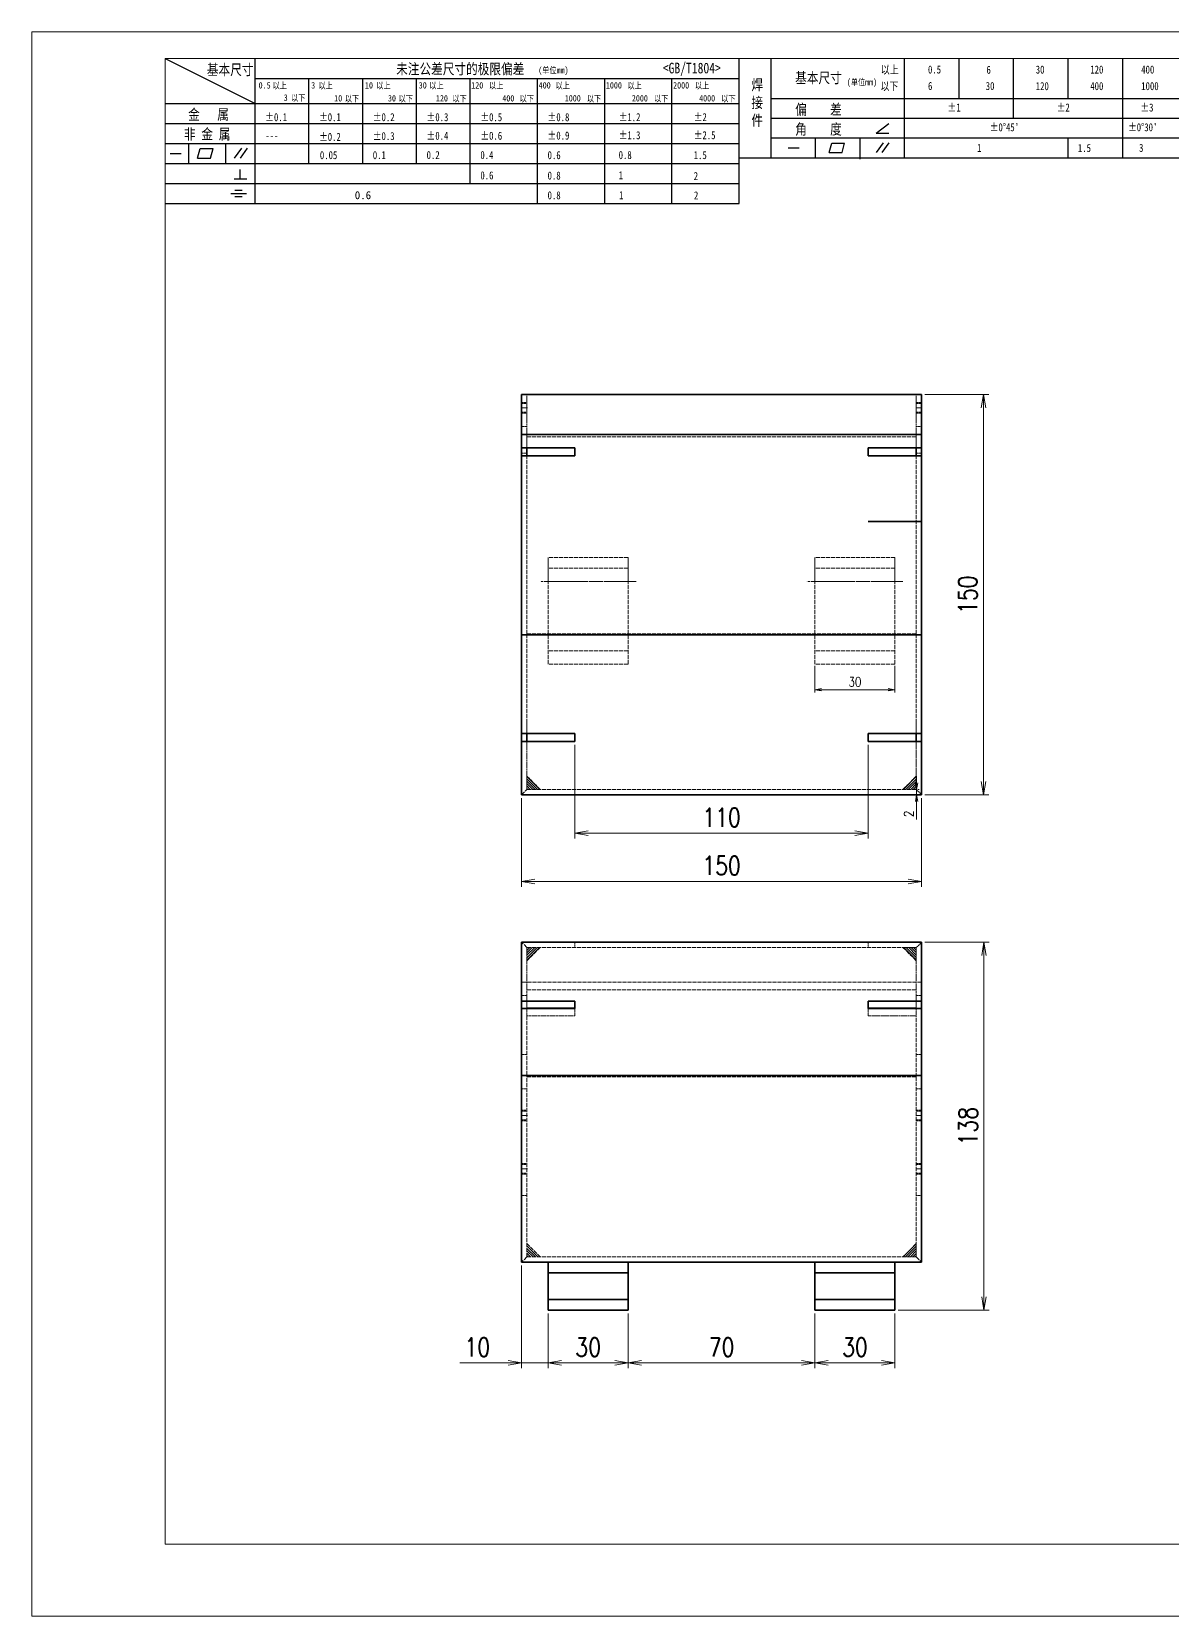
# Model space of a CAD drawing. Header units: millimetres. Extents: x 1333 to 190452, y -42879 to -5704.
# Drawn here: x 176413 to 176840, y -22836 to -22242 of the extents above; entities that cross this region are included whole.
import ezdxf

# ---------------------------------------------------------------- set-up
doc = ezdxf.new("R2010")
doc.units = ezdxf.units.MM
doc.header["$LTSCALE"] = 0.5
doc.linetypes.add('AM_ISO02W050x2', pattern=[3.75, 3, -0.75])
doc.linetypes.add('AM_ISO08W050x2', pattern=[9, 6, -0.75, 1.5, -0.75])
for name, color, linetype, lineweight in [('中心线', 2, 'AM_ISO08W050x2', 18), ('图框', 7, 'Continuous', 18), ('标注线', 3, 'Continuous', 18), ('粗实线', 7, 'Continuous', 35), ('虚线', 1, 'AM_ISO02W050x2', 18)]:
    doc.layers.add(name, color=color, linetype=linetype, lineweight=lineweight)
doc.layers.add('图\\M+19E79\\M+195B6\\M+18E9A', color=7, linetype='Continuous')
doc.layers.add('打印-禁用', color=7, linetype='Continuous', lineweight=15, plot=False)
doc.styles.add('DIM', font='romans.shx', dxfattribs={"width": 0.8, "bigfont": 'bigfont.shx'})
doc.styles.add('国标', font='simfang.ttf', dxfattribs={"width": 0.8})
doc.dimstyles.new('DEH 1-1$0', dxfattribs={"dimtxt": 3.5, "dimasz": 2.5, "dimexe": 1, "dimexo": 0.625, "dimgap": 1.2, "dimtad": 1, "dimzin": 9, "dimdsep": 46, "dimtxsty": 'DIM', "dimblk": 'OPEN', "dimcen": 0, "dimclrd": 8, "dimclre": 8, "dimclrt": 2, "dimazin": 2, "dimtfac": 0.5, "dimtmove": 0, "dimatfit": 3, "dimldrblk": 'OPEN', "dimfxl": 0, "dimtolj": 2, "dimlwd": 18, "dimlwe": 18, "dimarcsym": 0})
doc.dimstyles.new('DEH 1-2$0', dxfattribs={"dimscale": 2, "dimtxt": 3.5, "dimasz": 2.5, "dimexe": 1, "dimexo": 0.625, "dimgap": 1.2, "dimtad": 1, "dimdsep": 46, "dimtxsty": 'DIM', "dimblk": 'OPEN', "dimcen": 0, "dimclrd": 8, "dimclre": 8, "dimclrt": 2, "dimazin": 2, "dimtfac": 0.5, "dimtmove": 0, "dimatfit": 3, "dimldrblk": 'OPEN', "dimfxl": 0, "dimtolj": 2, "dimlwd": 13, "dimlwe": 13, "dimarcsym": 0})

# ---------------------------------------------------------------- blocks, each defined once
blk = doc.blocks.new('GZDEH零件A3图框V01版')
at = {"layer": '图\\M+19E79\\M+195B6\\M+18E9A', "color": 9}
for p, q in [((2882.49, -1554.46), (2899.37, -1562.92)), ((2899.37, -1581.67), (2899.37, -1554.46)), ((2990.09, -1581.67), (2990.09, -1554.46)), ((2996.09, -1573.08), (2996.09, -1554.46)), ((3021.09, -1561.98), (3021.09, -1554.46)), ((3031.31, -1561.98), (3031.31, -1554.46)), ((3041.53, -1561.98), (3041.53, -1554.46)), ((3051.75, -1561.98), (3051.75, -1554.46)), ((3061.98, -1561.98), (3061.98, -1554.46)), ((2899.37, -1558.24), (2990.09, -1558.24)), ((2909.45, -1574.17), (2909.45, -1558.24)), ((2919.53, -1574.17), (2919.53, -1558.24)), ((2929.61, -1574.17), (2929.61, -1558.24)), ((2939.69, -1577.92), (2939.69, -1558.24)), ((2952.29, -1581.67), (2952.29, -1558.24)), ((2964.89, -1581.67), (2964.89, -1558.24)), ((2977.49, -1581.67), (2977.49, -1558.24)), ((2996.09, -1561.98), (3113.09, -1561.98)), ((3021.09, -1573.08), (3021.09, -1561.98)), ((3041.53, -1565.68), (3041.53, -1561.98)), ((3061.98, -1573.08), (3061.98, -1561.98)), ((2882.49, -1562.92), (2990.09, -1562.92)), ((2882.49, -1566.67), (2990.09, -1566.67)), ((2996.09, -1565.68), (3113.09, -1565.68)), ((3015.75, -1568.51), (3018.15, -1566.66)), ((2882.49, -1570.42), (2990.09, -1570.42)), ((2886.92, -1574.12), (2886.92, -1570.42)), ((2893.91, -1574.12), (2893.91, -1570.42)), ((2996.09, -1569.38), (3113.09, -1569.38)), ((3004.42, -1573.08), (3004.42, -1569.38)), ((3006.97, -1572.12), (3007.45, -1570.33)), ((3007.45, -1570.33), (3009.86, -1570.33)), ((3009.39, -1572.12), (3009.86, -1570.33)), ((3012.75, -1573.08), (3012.75, -1569.38)), ((3015.75, -1568.51), (3018.15, -1568.51)), ((3015.81, -1572.12), (3017.15, -1570.26)), ((3016.89, -1572.12), (3018.23, -1570.26)), ((3051.75, -1573.08), (3051.75, -1569.38)), ((2883.43, -1572.27), (2885.49, -1572.27)), ((2888.59, -1573.16), (2889.07, -1571.37)), ((2888.59, -1573.16), (2891, -1573.16)), ((2889.07, -1571.37), (2891.48, -1571.37)), ((2891, -1573.16), (2891.48, -1571.37)), ((2895.52, -1573.16), (2896.85, -1571.3)), ((2896.6, -1573.16), (2897.94, -1571.3)), ((2990.09, -1573.08), (3113.09, -1573.08)), ((2999.26, -1571.23), (3001.32, -1571.23)), ((3006.97, -1572.12), (3009.39, -1572.12)), ((3012.75, -1573.33), (3012.75, -1573.08)), ((2882.49, -1574.17), (2990.09, -1574.17)), ((2895.42, -1577.05), (2897.81, -1577.05)), ((2896.58, -1577.05), (2896.58, -1575.28)), ((2882.49, -1577.92), (2990.09, -1577.92)), ((2894.79, -1579.77), (2897.77, -1579.77)), ((2895.57, -1579.17), (2896.92, -1579.17)), ((2882.49, -1581.67), (2990.09, -1581.67)), ((2895.57, -1580.37), (2896.93, -1580.37))]:
    blk.add_line(p, q, dxfattribs=at)
at = {"layer": '图框', "linetype": 'Continuous'}
for p, q in [((2882.49, -1554.46), (2882.49, -1832.96)), ((3272.49, -1554.46), (2882.49, -1554.46)), ((2882.49, -1832.96), (3272.49, -1832.96))]:
    blk.add_line(p, q, dxfattribs=at)
at = {"layer": '打印-禁用', "linetype": 'Continuous'}
for p, q in [((2857.49, -1549.46), (2857.49, -1846.46)), ((3277.49, -1549.46), (2857.49, -1549.46)), ((2857.49, -1846.46), (3277.49, -1846.46))]:
    blk.add_line(p, q, dxfattribs=at)
at = {"layer": '图\\M+19E79\\M+195B6\\M+18E9A', "color": 9, "style": '国标', "width": 0.8}
for s, height, p in [('基本尺寸', 2, (2890.33, -1557.58)), ('未注公差尺寸的极限偏差', 2, (2925.81, -1557.44)), ('<GB/T1804>', 2, (2975.78, -1557.27)), ('以上', 1.5, (3016.64, -1557.33)), ('0.5', 1.5, (3025.49, -1557.3)), ('6', 1.5, (3036.45, -1557.34)), ('30', 1.5, (3045.69, -1557.31)), ('120', 1.5, (3055.91, -1557.31)), ('400', 1.5, (3065.46, -1557.31)), ('30', 1.2, (2930.04, -1560.11)), ('基本尺寸', 2, (3000.6, -1559.1)), ('以下', 1.5, (3016.58, -1560.43)), ('6', 1.5, (3025.49, -1560.38)), ('30', 1.5, (3036.31, -1560.39)), ('120', 1.5, (3045.69, -1560.41)), ('400', 1.5, (3055.91, -1560.41)), ('1000', 1.5, (3065.46, -1560.41)), ('金   属', 2, (2886.82, -1565.98)), ('±0.1', 1.5, (2901.27, -1566.23)), ('±0.1', 1.5, (2911.35, -1566.23)), ('±0.2', 1.5, (2921.43, -1566.23)), ('±0.3', 1.5, (2931.51, -1566.23)), ('±0.5', 1.5, (2941.59, -1566.23)), ('±0.8', 1.5, (2954.19, -1566.23)), ('±1.2', 1.5, (2967.51, -1566.23)), ('±2', 1.5, (2981.58, -1566.23)), ('偏    差', 2, (3000.6, -1565.04)), ('±1', 1.5, (3029.16, -1564.42)), ('±2', 1.5, (3049.61, -1564.42)), ('±3', 1.5, (3065.3, -1564.42)), ('非 金 属', 2, (2886.02, -1569.65)), ('±0.3', 1.5, (2921.43, -1569.77)), ('±0.4', 1.5, (2931.51, -1569.71)), ('±0.6', 1.5, (2941.59, -1569.71)), ('±0.9', 1.5, (2954.19, -1569.68)), ('±1.3', 1.5, (2967.51, -1569.62)), ('±2.5', 1.5, (2981.58, -1569.61)), ('角    度', 2, (3000.6, -1568.74)), ("±0%%D45'", 1.5, (3037.06, -1568.12)), ("±0%%D30'", 1.5, (3062.98, -1568.12)), ('---', 1.5, (2901.27, -1569.65)), ('±0.2', 1.5, (2911.35, -1569.92)), ('1', 1.5, (3034.69, -1571.98)), ('1.5', 1.5, (3053.59, -1572.01)), ('3', 1.5, (3065.05, -1571.98)), ('0.1', 1.5, (2921.43, -1573.34)), ('0.2', 1.5, (2931.51, -1573.33)), ('0.4', 1.5, (2941.59, -1573.33)), ('0.6', 1.5, (2954.19, -1573.35)), ('0.8', 1.5, (2967.51, -1573.33)), ('1.5', 1.5, (2981.58, -1573.34)), ('0.6', 1.5, (2941.59, -1577.14)), ('0.8', 1.5, (2954.19, -1577.17)), ('1', 1.5, (2967.51, -1577.12)), ('2', 1.5, (2981.58, -1577.26)), ('0.8', 1.5, (2954.19, -1580.87)), ('1', 1.5, (2967.59, -1580.86)), ('2', 1.5, (2981.62, -1580.89))]:
    blk.add_text(s, height=height, dxfattribs=at).set_placement(p)
at = {"layer": '图\\M+19E79\\M+195B6\\M+18E9A', "color": 9, "lineweight": 15, "style": '国标', "width": 0.8}
for s, p in [('(单位mm)', (2952.44, -1557.27)), ('0.5', (2900.03, -1560.11)), ('以上', (2902.64, -1560.16)), ('3', (2909.88, -1560.11)), ('以上', (2911.25, -1560.16)), ('10', (2919.96, -1560.11)), ('以上', (2922.09, -1560.16)), ('以上', (2932.02, -1560.16)), ('120', (2939.88, -1560.11)), ('以上', (2943.21, -1560.16)), ('400', (2952.52, -1560.11)), ('以上', (2955.68, -1560.16)), ('1000', (2965.12, -1560.11)), ('以上', (2969.16, -1560.16)), ('2000', (2977.72, -1560.11)), ('以上', (2981.8, -1560.16)), ('(单位mm)', (3010.27, -1559.51)), ('3', (2904.73, -1562.41)), ('以下', (2906.1, -1562.46)), ('10', (2914.19, -1562.54)), ('以下', (2916.18, -1562.59)), ('30', (2924.27, -1562.54)), ('以下', (2926.26, -1562.59)), ('120', (2933.26, -1562.54)), ('以下', (2936.34, -1562.59)), ('400', (2945.7, -1562.54)), ('以下', (2948.94, -1562.59)), ('1000', (2957.41, -1562.54)), ('以下', (2961.54, -1562.59)), ('2000', (2969.99, -1562.54)), ('以下', (2974.14, -1562.59)), ('4000', (2982.59, -1562.54)), ('以下', (2986.74, -1562.59))]:
    blk.add_text(s, height=1.2, dxfattribs=at).set_placement(p)
at = {"layer": '图\\M+19E79\\M+195B6\\M+18E9A', "color": 9, "lineweight": 13, "style": '国标'}
blk.add_text('0.6', height=1.5, dxfattribs=at).set_placement((2918.05, -1580.85))
at = {"layer": '图\\M+19E79\\M+195B6\\M+18E9A', "color": 9, "insert": (2992.39, -1558.41), "char_height": 2, "width": 3.1877, "attachment_point": 1, "style": '国标'}
blk.add_mtext('焊\\P接\\P件', dxfattribs=at)
at = {"layer": '图\\M+19E79\\M+195B6\\M+18E9A', "color": 9, "insert": (2911.51, -1573.37), "char_height": 1.5, "attachment_point": 7, "style": '国标'}
blk.add_mtext_dynamic_manual_height_columns('0.05', width=5.1982, gutter_width=12.5, heights=[0], dxfattribs=at)
blk = doc.blocks.new('DEH A3')
at = {"layer": '图框'}
blk.add_blockref('GZDEH零件A3图框V01版', (-2857.49, 1846.46), dxfattribs=at)
blk = doc.blocks.new('WELDING_5_H')
at = {"layer": '虚线'}
h = blk.add_hatch(dxfattribs=at)
h.set_pattern_fill('ANSI31', color=256, scale=0.2, angle=90, style=0)
h.paths.add_polyline_path([(0, 5), (0, 0), (5, 0)])
for q in [(0, 5), (5, 0)]:
    blk.add_line((0, 0), q, dxfattribs=at)
blk.add_lwpolyline([(0, 5), (5, 0)], dxfattribs=at)
blk = doc.blocks.new('_Open')
at = {"color": 0, "linetype": 'ByBlock', "lineweight": -2}
for p, q in [((-1, 0.17), (0, 0)), ((-1, -0.17), (0, 0)), ((0, 0), (-1, 0))]:
    blk.add_line(p, q, dxfattribs=at)
blk = doc.blocks.new('*D289')
at = {"layer": 'Defpoints', "color": 0, "transparency": 16777216}
for p in [(176596.22, -22528.17), (176746.22, -22528.17), (176746.22, -22560.64)]:
    blk.add_point(p, dxfattribs=at)
at = {"layer": '标注线', "color": 8, "lineweight": 13, "transparency": 16777216}
for p, q in [((176596.22, -22529.42), (176596.22, -22562.64)), ((176746.22, -22529.42), (176746.22, -22562.64)), ((176601.22, -22560.64), (176741.22, -22560.64))]:
    blk.add_line(p, q, dxfattribs=at)
at = {"layer": '标注线', "color": 8, "lineweight": 13, "transparency": 16777216, "xscale": 5, "yscale": 5, "zscale": 5, "rotation": 180}
blk.add_blockref('_Open', (176596.22, -22560.64), dxfattribs=at)
at = {"layer": '标注线', "color": 8, "lineweight": 13, "transparency": 16777216, "xscale": 5, "yscale": 5, "zscale": 5}
blk.add_blockref('_Open', (176746.22, -22560.64), dxfattribs=at)
at = {"layer": '标注线', "color": 2, "transparency": 16777216, "insert": (176671.22, -22554.74), "char_height": 7, "attachment_point": 5, "style": 'DIM'}
blk.add_mtext('\\A2;150', dxfattribs=at)
blk = doc.blocks.new('*D290')
at = {"layer": 'Defpoints', "color": 0, "transparency": 16777216}
for p in [(176616.22, -22508.17), (176726.22, -22508.17), (176726.22, -22542.54)]:
    blk.add_point(p, dxfattribs=at)
at = {"layer": '标注线', "color": 8, "lineweight": 13, "transparency": 16777216}
for p, q in [((176616.22, -22509.42), (176616.22, -22544.54)), ((176726.22, -22509.42), (176726.22, -22544.54)), ((176621.22, -22542.54), (176721.22, -22542.54))]:
    blk.add_line(p, q, dxfattribs=at)
at = {"layer": '标注线', "color": 8, "lineweight": 13, "transparency": 16777216, "xscale": 5, "yscale": 5, "zscale": 5, "rotation": 180}
blk.add_blockref('_Open', (176616.22, -22542.54), dxfattribs=at)
at = {"layer": '标注线', "color": 8, "lineweight": 13, "transparency": 16777216, "xscale": 5, "yscale": 5, "zscale": 5}
blk.add_blockref('_Open', (176726.22, -22542.54), dxfattribs=at)
at = {"layer": '标注线', "color": 2, "transparency": 16777216, "insert": (176671.22, -22536.64), "char_height": 7, "attachment_point": 5, "style": 'DIM'}
blk.add_mtext('\\A2;110', dxfattribs=at)
blk = doc.blocks.new('*D291')
at = {"layer": 'Defpoints', "color": 0, "transparency": 16777216}
for p in [(176606.22, -22721.4), (176636.22, -22721.4), (176636.22, -22741.12)]:
    blk.add_point(p, dxfattribs=at)
at = {"layer": '标注线', "color": 8, "lineweight": 13, "transparency": 16777216}
for p, q in [((176606.22, -22722.65), (176606.22, -22743.12)), ((176636.22, -22722.65), (176636.22, -22743.12)), ((176611.22, -22741.12), (176631.22, -22741.12))]:
    blk.add_line(p, q, dxfattribs=at)
at = {"layer": '标注线', "color": 8, "lineweight": 13, "transparency": 16777216, "xscale": 5, "yscale": 5, "zscale": 5, "rotation": 180}
blk.add_blockref('_Open', (176606.22, -22741.12), dxfattribs=at)
at = {"layer": '标注线', "color": 8, "lineweight": 13, "transparency": 16777216, "xscale": 5, "yscale": 5, "zscale": 5}
blk.add_blockref('_Open', (176636.22, -22741.12), dxfattribs=at)
at = {"layer": '标注线', "color": 2, "transparency": 16777216, "insert": (176621.22, -22735.22), "char_height": 7, "attachment_point": 5, "style": 'DIM'}
blk.add_mtext('\\A2;30', dxfattribs=at)
blk = doc.blocks.new('*D292')
at = {"layer": 'Defpoints', "color": 0, "transparency": 16777216}
for p in [(176636.22, -22721.4), (176706.22, -22721.4), (176706.22, -22741.12)]:
    blk.add_point(p, dxfattribs=at)
at = {"layer": '标注线', "color": 8, "lineweight": 13, "transparency": 16777216}
for p, q in [((176636.22, -22722.65), (176636.22, -22743.12)), ((176706.22, -22722.65), (176706.22, -22743.12)), ((176641.22, -22741.12), (176701.22, -22741.12))]:
    blk.add_line(p, q, dxfattribs=at)
at = {"layer": '标注线', "color": 8, "lineweight": 13, "transparency": 16777216, "xscale": 5, "yscale": 5, "zscale": 5, "rotation": 180}
blk.add_blockref('_Open', (176636.22, -22741.12), dxfattribs=at)
at = {"layer": '标注线', "color": 8, "lineweight": 13, "transparency": 16777216, "xscale": 5, "yscale": 5, "zscale": 5}
blk.add_blockref('_Open', (176706.22, -22741.12), dxfattribs=at)
at = {"layer": '标注线', "color": 2, "transparency": 16777216, "insert": (176671.22, -22735.22), "char_height": 7, "attachment_point": 5, "style": 'DIM'}
blk.add_mtext('\\A2;70', dxfattribs=at)
blk = doc.blocks.new('*D293')
at = {"layer": 'Defpoints', "color": 0, "transparency": 16777216}
for p in [(176706.22, -22721.4), (176736.22, -22721.4), (176736.22, -22741.12)]:
    blk.add_point(p, dxfattribs=at)
at = {"layer": '标注线', "color": 8, "lineweight": 13, "transparency": 16777216}
for p, q in [((176706.22, -22722.65), (176706.22, -22743.12)), ((176736.22, -22722.65), (176736.22, -22743.12)), ((176711.22, -22741.12), (176731.22, -22741.12))]:
    blk.add_line(p, q, dxfattribs=at)
at = {"layer": '标注线', "color": 8, "lineweight": 13, "transparency": 16777216, "xscale": 5, "yscale": 5, "zscale": 5, "rotation": 180}
blk.add_blockref('_Open', (176706.22, -22741.12), dxfattribs=at)
at = {"layer": '标注线', "color": 8, "lineweight": 13, "transparency": 16777216, "xscale": 5, "yscale": 5, "zscale": 5}
blk.add_blockref('_Open', (176736.22, -22741.12), dxfattribs=at)
at = {"layer": '标注线', "color": 2, "transparency": 16777216, "insert": (176721.22, -22735.22), "char_height": 7, "attachment_point": 5, "style": 'DIM'}
blk.add_mtext('\\A2;30', dxfattribs=at)
blk = doc.blocks.new('*D294')
at = {"layer": 'Defpoints', "color": 0, "transparency": 16777216}
for p in [(176596.22, -22703.4), (176606.22, -22721.4), (176596.22, -22741.12)]:
    blk.add_point(p, dxfattribs=at)
at = {"layer": '标注线', "color": 8, "lineweight": 13, "transparency": 16777216}
for p, q in [((176596.22, -22704.65), (176596.22, -22743.12)), ((176606.22, -22722.65), (176606.22, -22743.12)), ((176591.22, -22741.12), (176573.16, -22741.12)), ((176606.22, -22741.12), (176596.22, -22741.12)), ((176611.22, -22741.12), (176616.22, -22741.12))]:
    blk.add_line(p, q, dxfattribs=at)
at = {"layer": '标注线', "color": 8, "lineweight": 13, "transparency": 16777216, "xscale": 5, "yscale": 5, "zscale": 5}
blk.add_blockref('_Open', (176596.22, -22741.12), dxfattribs=at)
at = {"layer": '标注线', "color": 8, "lineweight": 13, "transparency": 16777216, "xscale": 5, "yscale": 5, "zscale": 5, "rotation": 180}
blk.add_blockref('_Open', (176606.22, -22741.12), dxfattribs=at)
at = {"layer": '标注线', "color": 2, "transparency": 16777216, "insert": (176579.69, -22735.22), "char_height": 7, "attachment_point": 5, "style": 'DIM'}
blk.add_mtext('\\A2;10', dxfattribs=at)
blk = doc.blocks.new('*D295')
at = {"layer": 'Defpoints', "color": 0, "transparency": 16777216}
for p in [(176746.22, -22378.17), (176769.4, -22378.17), (176746.22, -22528.17)]:
    blk.add_point(p, dxfattribs=at)
at = {"layer": '标注线', "color": 8, "lineweight": 13, "transparency": 16777216}
for p, q in [((176747.47, -22378.17), (176771.4, -22378.17)), ((176769.4, -22523.17), (176769.4, -22383.17)), ((176747.47, -22528.17), (176771.4, -22528.17))]:
    blk.add_line(p, q, dxfattribs=at)
at = {"layer": '标注线', "color": 8, "lineweight": 13, "transparency": 16777216, "xscale": 5, "yscale": 5, "zscale": 5}
for p, rotation in [((176769.4, -22378.17), 90), ((176769.4, -22528.17), 270)]:
    blk.add_blockref('_Open', p, dxfattribs=dict(at, rotation=rotation))
at = {"layer": '标注线', "color": 2, "transparency": 16777216, "insert": (176763.5, -22453.17), "char_height": 7, "attachment_point": 5, "rotation": 90, "style": 'DIM'}
blk.add_mtext('\\A2;150', dxfattribs=at)
blk = doc.blocks.new('*D296')
at = {"layer": 'Defpoints', "color": 0, "transparency": 16777216}
for p in [(176746.22, -22583.4), (176769.58, -22583.4), (176736.22, -22721.4)]:
    blk.add_point(p, dxfattribs=at)
at = {"layer": '标注线', "color": 8, "lineweight": 13, "transparency": 16777216}
for p, q in [((176747.47, -22583.4), (176771.58, -22583.4)), ((176769.58, -22716.4), (176769.58, -22588.4)), ((176737.47, -22721.4), (176771.58, -22721.4))]:
    blk.add_line(p, q, dxfattribs=at)
at = {"layer": '标注线', "color": 8, "lineweight": 13, "transparency": 16777216, "xscale": 5, "yscale": 5, "zscale": 5}
for p, rotation in [((176769.58, -22583.4), 90), ((176769.58, -22721.4), 270)]:
    blk.add_blockref('_Open', p, dxfattribs=dict(at, rotation=rotation))
at = {"layer": '标注线', "color": 2, "transparency": 16777216, "insert": (176763.68, -22652.4), "char_height": 7, "attachment_point": 5, "rotation": 90, "style": 'DIM'}
blk.add_mtext('\\A2;138', dxfattribs=at)
blk = doc.blocks.new('*D505')
at = {"layer": 'Defpoints', "color": 0, "transparency": 16777216}
for p in [(176744.22, -22526.17), (176744.22, -22528.17), (176744.33, -22528.17)]:
    blk.add_point(p, dxfattribs=at)
at = {"layer": '标注线', "color": 8, "lineweight": 18, "transparency": 16777216}
for p, q in [((176744.33, -22523.67), (176744.33, -22521.17)), ((176744.33, -22526.17), (176744.33, -22528.17)), ((176744.85, -22526.17), (176745.33, -22526.17)), ((176744.85, -22528.17), (176745.33, -22528.17)), ((176744.33, -22530.67), (176744.33, -22537.43))]:
    blk.add_line(p, q, dxfattribs=at)
at = {"layer": '标注线', "color": 8, "lineweight": 18, "transparency": 16777216, "xscale": 2.5, "yscale": 2.5, "zscale": 2.5}
for p, rotation in [((176744.33, -22526.17), 270), ((176744.33, -22528.17), 90)]:
    blk.add_blockref('_Open', p, dxfattribs=dict(at, rotation=rotation))
at = {"layer": '标注线', "color": 2, "transparency": 16777216, "insert": (176741.38, -22535.3), "char_height": 3.5, "attachment_point": 5, "rotation": 90, "style": 'DIM'}
blk.add_mtext('\\A2;2', dxfattribs=at)
blk = doc.blocks.new('*D517')
at = {"layer": 'Defpoints', "color": 0, "transparency": 16777216}
for p in [(176706.22, -22479.17), (176736.22, -22479.17), (176736.22, -22488.78)]:
    blk.add_point(p, dxfattribs=at)
at = {"layer": '标注线', "color": 8, "lineweight": 18, "transparency": 16777216}
for p, q in [((176706.22, -22479.79), (176706.22, -22489.78)), ((176736.22, -22479.79), (176736.22, -22489.78)), ((176708.72, -22488.78), (176733.72, -22488.78))]:
    blk.add_line(p, q, dxfattribs=at)
at = {"layer": '标注线', "color": 8, "lineweight": 18, "transparency": 16777216, "xscale": 2.5, "yscale": 2.5, "zscale": 2.5, "rotation": 180}
blk.add_blockref('_Open', (176706.22, -22488.78), dxfattribs=at)
at = {"layer": '标注线', "color": 8, "lineweight": 18, "transparency": 16777216, "xscale": 2.5, "yscale": 2.5, "zscale": 2.5}
blk.add_blockref('_Open', (176736.22, -22488.78), dxfattribs=at)
at = {"layer": '标注线', "color": 2, "transparency": 16777216, "insert": (176721.22, -22485.83), "char_height": 3.5, "attachment_point": 5, "style": 'DIM'}
blk.add_mtext('\\A2;30', dxfattribs=at)

msp = doc.modelspace()

# ---------------------------------------------------------------- linework, layer by layer
at = {"layer": '中心线', "ltscale": 0.060015}
for p, q in [((176598.424, -22383.165), (176596.023, -22383.165)), ((176746.424, -22383.165), (176744.023, -22383.165)), ((176598.424, -22648.405), (176596.023, -22648.405)), ((176746.424, -22648.405), (176744.023, -22648.405)), ((176598.424, -22668.405), (176596.023, -22668.405)), ((176746.424, -22668.405), (176744.023, -22668.405))]:
    msp.add_line(p, q, dxfattribs=at)
at = {"layer": '中心线'}
for p, q in [((176639.224, -22448.165), (176603.223, -22448.165)), ((176739.224, -22448.165), (176703.223, -22448.165))]:
    msp.add_line(p, q, dxfattribs=at)
at = {"layer": '粗实线'}
for p, q in [((176746.224, -22378.165), (176596.224, -22378.165)), ((176746.224, -22393.165), (176596.224, -22393.165)), ((176596.224, -22398.165), (176616.224, -22398.165)), ((176746.224, -22398.165), (176726.224, -22398.165)), ((176596.224, -22401.165), (176616.224, -22401.165)), ((176596.224, -22468.165), (176596.224, -22401.165)), ((176746.224, -22401.165), (176726.224, -22401.165)), ((176746.224, -22468.165), (176746.224, -22401.165)), ((176746.224, -22425.715), (176726.224, -22425.715)), ((176596.224, -22468.165), (176746.224, -22468.165)), ((176596.224, -22505.165), (176596.224, -22468.165)), ((176746.224, -22505.165), (176746.224, -22468.165)), ((176596.224, -22505.165), (176616.224, -22505.165)), ((176726.224, -22505.165), (176746.224, -22505.165)), ((176596.224, -22508.165), (176616.224, -22508.165)), ((176726.224, -22508.165), (176746.224, -22508.165)), ((176746.224, -22528.165), (176746.224, -22508.165)), ((176596.224, -22528.165), (176746.224, -22528.165)), ((176596.224, -22583.405), (176746.224, -22583.405)), ((176596.224, -22605.524), (176596.224, -22583.405)), ((176746.224, -22605.524), (176746.224, -22583.405)), ((176596.224, -22605.524), (176616.224, -22605.524)), ((176726.224, -22605.524), (176746.224, -22605.524)), ((176596.224, -22608.278), (176616.224, -22608.278)), ((176596.224, -22633.405), (176596.224, -22608.278)), ((176726.224, -22608.278), (176746.224, -22608.278)), ((176746.224, -22633.405), (176746.224, -22608.278)), ((176596.224, -22633.405), (176746.224, -22633.405)), ((176596.224, -22703.405), (176596.224, -22633.405)), ((176746.224, -22633.405), (176746.224, -22703.405)), ((176596.224, -22703.405), (176746.224, -22703.405)), ((176636.224, -22707.405), (176606.224, -22707.405)), ((176736.224, -22707.405), (176706.224, -22707.405)), ((176636.224, -22717.405), (176606.224, -22717.405)), ((176736.224, -22717.405), (176706.224, -22717.405)), ((176636.224, -22721.405), (176606.224, -22721.405)), ((176736.224, -22721.405), (176706.224, -22721.405))]:
    msp.add_line(p, q, dxfattribs=at)
at = {"layer": '粗实线', "ltscale": 0.375}
for p, q in [((176596.224, -22393.165), (176596.224, -22378.165)), ((176746.224, -22393.165), (176746.224, -22378.165))]:
    msp.add_line(p, q, dxfattribs=at)
at = {"layer": '粗实线', "ltscale": 0.125}
for p, q in [((176596.224, -22398.165), (176596.224, -22393.165)), ((176746.224, -22398.165), (176746.224, -22393.165))]:
    msp.add_line(p, q, dxfattribs=at)
at = {"layer": '粗实线', "ltscale": 0.075}
for p, q in [((176596.224, -22401.165), (176596.224, -22398.165)), ((176598.224, -22401.165), (176598.224, -22398.165)), ((176616.224, -22398.165), (176616.224, -22401.165)), ((176726.224, -22398.165), (176726.224, -22401.165)), ((176744.224, -22401.165), (176744.224, -22398.165)), ((176746.224, -22401.165), (176746.224, -22398.165)), ((176596.224, -22508.165), (176596.224, -22505.165)), ((176598.224, -22508.165), (176598.224, -22505.165)), ((176616.224, -22508.165), (176616.224, -22505.165)), ((176726.224, -22508.165), (176726.224, -22505.165)), ((176744.224, -22508.165), (176744.224, -22505.165)), ((176746.224, -22505.165), (176746.224, -22508.165))]:
    msp.add_line(p, q, dxfattribs=at)
at = {"layer": '粗实线', "ltscale": 0.5}
msp.add_line((176596.224, -22528.165), (176596.224, -22508.165), dxfattribs=at)
at = {"layer": '粗实线', "ltscale": 0.068841}
for p, q in [((176596.224, -22608.278), (176596.224, -22605.524)), ((176616.224, -22608.278), (176616.224, -22605.524)), ((176726.224, -22608.278), (176726.224, -22605.524)), ((176746.224, -22605.524), (176746.224, -22608.278))]:
    msp.add_line(p, q, dxfattribs=at)
at = {"layer": '粗实线', "ltscale": 0.45}
for p, q in [((176598.224, -22608.215), (176616.224, -22608.215)), ((176744.224, -22608.215), (176726.224, -22608.215))]:
    msp.add_line(p, q, dxfattribs=at)
at = {"layer": '粗实线', "ltscale": 0.001569}
for p, q in [((176598.224, -22608.278), (176598.224, -22608.215)), ((176744.224, -22608.215), (176744.224, -22608.278))]:
    msp.add_line(p, q, dxfattribs=at)
at = {"layer": '粗实线', "ltscale": 0.1}
for p, q in [((176606.224, -22703.405), (176606.224, -22707.405)), ((176636.224, -22703.405), (176636.224, -22707.405)), ((176706.224, -22703.405), (176706.224, -22707.405)), ((176736.224, -22703.405), (176736.224, -22707.405)), ((176606.224, -22717.405), (176606.224, -22721.405)), ((176636.224, -22717.405), (176636.224, -22721.405)), ((176706.224, -22717.405), (176706.224, -22721.405)), ((176736.224, -22717.405), (176736.224, -22721.405))]:
    msp.add_line(p, q, dxfattribs=at)
at = {"layer": '粗实线', "ltscale": 0.25}
for p, q in [((176606.224, -22707.405), (176606.224, -22717.405)), ((176636.224, -22707.405), (176636.224, -22717.405)), ((176706.224, -22707.405), (176706.224, -22717.405)), ((176736.224, -22707.405), (176736.224, -22717.405))]:
    msp.add_line(p, q, dxfattribs=at)
at = {"layer": '虚线', "ltscale": 0.05}
for p, q in [((176598.224, -22381.165), (176596.224, -22381.165)), ((176598.224, -22381.165), (176596.224, -22381.165)), ((176598.224, -22381.544), (176596.224, -22381.544)), ((176598.224, -22381.544), (176596.224, -22381.544)), ((176746.224, -22381.165), (176744.224, -22381.165)), ((176746.224, -22381.165), (176744.224, -22381.165)), ((176746.224, -22381.544), (176744.224, -22381.544)), ((176746.224, -22381.544), (176744.224, -22381.544)), ((176598.224, -22384.786), (176596.224, -22384.786)), ((176598.224, -22384.786), (176596.224, -22384.786)), ((176598.224, -22385.165), (176596.224, -22385.165)), ((176598.224, -22385.165), (176596.224, -22385.165)), ((176746.224, -22384.786), (176744.224, -22384.786)), ((176746.224, -22384.786), (176744.224, -22384.786)), ((176746.224, -22385.165), (176744.224, -22385.165)), ((176746.224, -22385.165), (176744.224, -22385.165)), ((176596.224, -22390.165), (176598.224, -22390.165)), ((176744.224, -22390.165), (176746.224, -22390.165)), ((176598.224, -22400.165), (176596.224, -22400.165)), ((176746.224, -22400.165), (176744.224, -22400.165)), ((176616.224, -22585.405), (176616.224, -22583.405)), ((176726.224, -22585.405), (176726.224, -22583.405)), ((176596.224, -22603.405), (176598.224, -22603.405)), ((176746.224, -22603.405), (176744.224, -22603.405)), ((176596.224, -22625.524), (176598.224, -22625.524)), ((176746.224, -22625.524), (176744.224, -22625.524)), ((176598.224, -22638.405), (176596.224, -22638.405)), ((176746.224, -22638.405), (176744.224, -22638.405)), ((176598.224, -22646.405), (176596.224, -22646.405)), ((176598.224, -22646.784), (176596.224, -22646.784)), ((176746.224, -22646.405), (176744.224, -22646.405)), ((176746.224, -22646.784), (176744.224, -22646.784)), ((176598.224, -22650.026), (176596.224, -22650.026)), ((176598.224, -22650.405), (176596.224, -22650.405)), ((176746.224, -22650.026), (176744.224, -22650.026)), ((176746.224, -22650.405), (176744.224, -22650.405)), ((176598.224, -22666.405), (176596.224, -22666.405)), ((176598.224, -22666.784), (176596.224, -22666.784)), ((176746.224, -22666.405), (176744.224, -22666.405)), ((176746.224, -22666.784), (176744.224, -22666.784)), ((176598.224, -22670.026), (176596.224, -22670.026)), ((176598.224, -22670.405), (176596.224, -22670.405)), ((176746.224, -22670.026), (176744.224, -22670.026)), ((176746.224, -22670.405), (176744.224, -22670.405)), ((176596.224, -22678.405), (176598.224, -22678.405)), ((176744.224, -22678.405), (176746.224, -22678.405))]:
    msp.add_line(p, q, dxfattribs=at)
at = {"layer": '虚线', "ltscale": 0.395711}
for p, q in [((176598.224, -22393.994), (176598.224, -22378.165)), ((176744.224, -22393.994), (176744.224, -22378.165))]:
    msp.add_line(p, q, dxfattribs=at)
at = {"layer": '虚线', "ltscale": 0.104289}
for p, q in [((176598.224, -22398.165), (176598.224, -22393.994)), ((176744.224, -22398.165), (176744.224, -22393.994))]:
    msp.add_line(p, q, dxfattribs=at)
at = {"layer": '虚线'}
for p, q in [((176744.224, -22393.994), (176598.224, -22393.994)), ((176598.224, -22467.807), (176598.224, -22401.165)), ((176744.224, -22467.807), (176744.224, -22401.165)), ((176636.224, -22439.165), (176606.224, -22439.165)), ((176736.224, -22439.165), (176706.224, -22439.165)), ((176636.224, -22443.165), (176606.224, -22443.165)), ((176736.224, -22443.165), (176706.224, -22443.165)), ((176636.224, -22448.165), (176606.224, -22448.165)), ((176606.224, -22479.165), (176606.224, -22448.165)), ((176636.224, -22448.165), (176606.224, -22448.165)), ((176636.224, -22448.165), (176606.224, -22448.165)), ((176636.224, -22448.165), (176606.224, -22448.165)), ((176636.224, -22479.165), (176636.224, -22448.165)), ((176736.224, -22448.165), (176706.224, -22448.165)), ((176706.224, -22479.165), (176706.224, -22448.165)), ((176736.224, -22448.165), (176706.224, -22448.165)), ((176736.224, -22448.165), (176706.224, -22448.165)), ((176736.224, -22448.165), (176706.224, -22448.165)), ((176736.224, -22479.165), (176736.224, -22448.165)), ((176598.224, -22467.807), (176744.224, -22467.807)), ((176598.224, -22467.807), (176598.224, -22501.205)), ((176744.224, -22467.807), (176744.224, -22501.205)), ((176636.224, -22474.165), (176606.224, -22474.165)), ((176736.224, -22474.165), (176706.224, -22474.165)), ((176636.224, -22479.165), (176606.224, -22479.165)), ((176736.224, -22479.165), (176706.224, -22479.165)), ((176596.224, -22528.165), (176598.224, -22526.165)), ((176744.224, -22526.165), (176598.224, -22526.165)), ((176598.224, -22585.405), (176596.224, -22583.405)), ((176598.224, -22585.405), (176744.224, -22585.405)), ((176746.224, -22598.405), (176596.224, -22598.405)), ((176744.224, -22601.233), (176598.224, -22601.233)), ((176598.224, -22611.06), (176598.224, -22633.954)), ((176744.224, -22633.954), (176744.224, -22611.06)), ((176744.224, -22633.954), (176598.224, -22633.954)), ((176598.224, -22701.405), (176598.224, -22633.954)), ((176744.224, -22633.954), (176744.224, -22701.405)), ((176598.224, -22701.405), (176596.224, -22703.405)), ((176598.224, -22701.405), (176744.224, -22701.405)), ((176744.224, -22701.405), (176746.224, -22703.405)), ((176636.224, -22703.405), (176606.224, -22703.405)), ((176736.224, -22703.405), (176706.224, -22703.405))]:
    msp.add_line(p, q, dxfattribs=at)
at = {"layer": '虚线', "ltscale": 0.225}
for p, q in [((176606.224, -22439.165), (176606.224, -22448.165)), ((176636.224, -22439.165), (176636.224, -22448.165)), ((176706.224, -22439.165), (176706.224, -22448.165)), ((176736.224, -22439.165), (176736.224, -22448.165))]:
    msp.add_line(p, q, dxfattribs=at)
at = {"layer": '虚线', "ltscale": 0.099015}
for p, q in [((176598.224, -22501.205), (176598.224, -22505.165)), ((176744.224, -22505.165), (176744.224, -22501.205))]:
    msp.add_line(p, q, dxfattribs=at)
at = {"layer": '虚线', "ltscale": 0.45}
for p, q in [((176598.224, -22508.165), (176598.224, -22526.165)), ((176744.224, -22526.165), (176744.224, -22508.165)), ((176744.224, -22526.165), (176746.224, -22528.165)), ((176598.224, -22611.06), (176616.224, -22611.06)), ((176744.224, -22611.06), (176726.224, -22611.06))]:
    msp.add_line(p, q, dxfattribs=at)
at = {"layer": '虚线', "ltscale": 0.483818}
for q in [(176746.224, -22583.405), (176744.224, -22604.758)]:
    msp.add_line((176744.224, -22585.405), q, dxfattribs=at)
at = {"layer": '虚线', "ltscale": 0.483817}
msp.add_line((176598.224, -22585.405), (176598.224, -22604.758), dxfattribs=at)
at = {"layer": '虚线', "ltscale": 0.086445}
for p, q in [((176598.224, -22604.758), (176598.224, -22608.215)), ((176744.224, -22608.215), (176744.224, -22604.758))]:
    msp.add_line(p, q, dxfattribs=at)
at = {"layer": '虚线', "ltscale": 0.069542}
for p, q in [((176598.224, -22611.06), (176598.224, -22608.278)), ((176616.224, -22611.06), (176616.224, -22608.278)), ((176726.224, -22611.06), (176726.224, -22608.278)), ((176744.224, -22608.278), (176744.224, -22611.06))]:
    msp.add_line(p, q, dxfattribs=at)

# ---------------------------------------------------------------- block references
at = {"layer": '图框', "xscale": 2, "yscale": 2, "zscale": 2}
msp.add_blockref('DEH A3', (176412.604, -22836.122), dxfattribs=at)
at = {"layer": '虚线'}
for p, rotation in [((176598.224, -22526.165), 359.9999999891611), ((176744.224, -22526.165), 89.99999999499742), ((176598.224, -22585.405), 270), ((176744.224, -22585.405), 180), ((176744.224, -22701.405), 90)]:
    msp.add_blockref('WELDING_5_H', p, dxfattribs=dict(at, rotation=rotation))
msp.add_blockref('WELDING_5_H', (176598.224, -22701.405), dxfattribs=at)

# ---------------------------------------------------------------- dimensions: what is measured, and where the dimension line sits
at = {"layer": '标注线'}
for base, p1, p2, dimstyle, picture, middle in [((176769.399, -22378.165), (176746.224, -22528.165), (176746.224, -22378.165), 'DEH 1-2$0', '*D295', (176763.499, -22453.165)), ((176744.334, -22528.165), (176744.224, -22526.165), (176744.224, -22528.165), 'DEH 1-1$0', '*D505', (176741.384, -22535.298)), ((176769.58, -22583.405), (176736.224, -22721.405), (176746.224, -22583.405), 'DEH 1-2$0', '*D296', (176763.68, -22652.405))]:
    dim = msp.add_linear_dim(base=base, p1=p1, p2=p2, angle=90, dimstyle=dimstyle, dxfattribs=at)
    dim.commit()
    dim.dimension.update_dxf_attribs({"geometry": picture, "text_midpoint": middle})
for base, p1, p2, dimstyle, picture, middle in [((176736.224, -22488.784), (176706.224, -22479.165), (176736.224, -22479.165), 'DEH 1-1$0', '*D517', (176721.224, -22485.834)), ((176726.224, -22542.535), (176616.224, -22508.165), (176726.224, -22508.165), 'DEH 1-2$0', '*D290', (176671.224, -22536.635)), ((176746.224, -22560.643), (176596.224, -22528.165), (176746.224, -22528.165), 'DEH 1-2$0', '*D289', (176671.224, -22554.743)), ((176596.224, -22741.117), (176606.224, -22721.405), (176596.224, -22703.405), 'DEH 1-2$0', '*D294', (176579.69, -22735.217)), ((176636.224, -22741.117), (176606.224, -22721.405), (176636.224, -22721.405), 'DEH 1-2$0', '*D291', (176621.224, -22735.217)), ((176706.224, -22741.117), (176636.224, -22721.405), (176706.224, -22721.405), 'DEH 1-2$0', '*D292', (176671.224, -22735.217)), ((176736.224, -22741.117), (176706.224, -22721.405), (176736.224, -22721.405), 'DEH 1-2$0', '*D293', (176721.224, -22735.217))]:
    dim = msp.add_linear_dim(base=base, p1=p1, p2=p2, dimstyle=dimstyle, dxfattribs=at)
    dim.commit()
    dim.dimension.update_dxf_attribs({"geometry": picture, "text_midpoint": middle})

doc.saveas('drawing.dxf')
